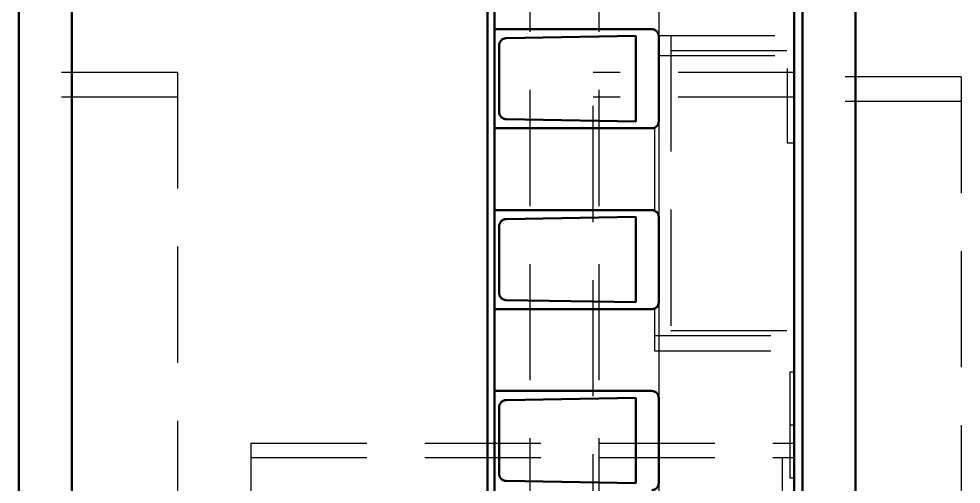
# Model space of a CAD drawing. Extents: x -891 to 6596, y -1 to 298.
# Drawn here: x -331.168 to -327.108, y 174.374 to 176.377 of the extents above; entities that cross this region are included whole.
import ezdxf

# ---------------------------------------------------------------- set-up
doc = ezdxf.new("R2010")
doc.units = 0
doc.header["$MEASUREMENT"] = 0
doc.linetypes.add('Center', pattern=[1.5, 0.45, -0.5, 0.05, -0.5])
doc.linetypes.add('DASHED', pattern=[0.75, 0.5, -0.25])
for name, color, linetype, lineweight in [('AM_0', 7, 'Continuous', 50), ('AM_7', 7, 'Center', 25), ('AM_9', 6, 'DASHED', 25)]:
    doc.layers.add(name, color=color, linetype=linetype, lineweight=lineweight)

msp = doc.modelspace()

# ---------------------------------------------------------------- linework, layer by layer
at = {"layer": 'AM_0'}
for p, q in [((-331.1683, 184.1191), (-331.1683, 164.5302)), ((-327.7917, 184.1), (-327.7917, 164.5111)), ((-327.8277, 184.0728), (-327.8277, 174.1117)), ((-330.9406, 165.2317), (-330.9406, 180.1111)), ((-329.1488, 165.2287), (-329.1488, 180.1111)), ((-329.1184, 180.1111), (-329.1184, 164.9857)), ((-327.5639, 165.2127), (-327.5639, 180.092)), ((-328.4416, 176.3329), (-329.1184, 176.3329)), ((-328.5101, 176.3034), (-329.069, 176.2936)), ((-328.5101, 175.9355), (-328.5101, 176.3034)), ((-328.4113, 175.9364), (-328.4113, 176.3025)), ((-329.0988, 176.2632), (-329.0988, 175.9757)), ((-329.069, 175.9453), (-328.5101, 175.9355)), ((-329.1184, 175.906), (-328.4416, 175.906)), ((-328.4416, 175.5539), (-329.1184, 175.5539)), ((-328.5101, 175.5244), (-329.069, 175.5146)), ((-328.5101, 175.1566), (-328.5101, 175.5244)), ((-328.4113, 175.1574), (-328.4113, 175.5235)), ((-329.0988, 175.4843), (-329.0988, 175.1967)), ((-329.069, 175.1663), (-328.5101, 175.1566)), ((-329.1184, 175.1271), (-328.4416, 175.1271)), ((-328.4416, 174.7749), (-329.1184, 174.7749)), ((-328.5101, 174.7454), (-329.069, 174.7357)), ((-328.5101, 174.3776), (-328.5101, 174.7454)), ((-328.4113, 174.3785), (-328.4113, 174.7446)), ((-329.0988, 174.7053), (-329.0988, 174.4177)), ((-329.069, 174.3874), (-328.5101, 174.3776))]:
    msp.add_line(p, q, dxfattribs=at)
for points in [[(-328.4113, 176.3025), (-328.4114, 176.3052), (-328.4117, 176.3078), (-328.4123, 176.3104), (-328.4131, 176.3129), (-328.4141, 176.3153), (-328.4153, 176.3177), (-328.4168, 176.3199), (-328.4184, 176.322), (-328.4202, 176.324), (-328.4221, 176.3258), (-328.4242, 176.3274), (-328.4264, 176.3288), (-328.4288, 176.33), (-328.4312, 176.331), (-328.4338, 176.3318), (-328.4364, 176.3324), (-328.439, 176.3328), (-328.4416, 176.3329)], [(-329.069, 176.2936), (-329.0716, 176.2935), (-329.0742, 176.2931), (-329.0768, 176.2924), (-329.0793, 176.2916), (-329.0818, 176.2905), (-329.0841, 176.2893), (-329.0863, 176.2878), (-329.0884, 176.2862), (-329.0903, 176.2843), (-329.0921, 176.2824), (-329.0936, 176.2802), (-329.095, 176.278), (-329.0962, 176.2756), (-329.0972, 176.2731), (-329.0979, 176.2706), (-329.0984, 176.268), (-329.0987, 176.2654), (-329.0988, 176.2632)], [(-329.0988, 175.9757), (-329.0987, 175.973), (-329.0984, 175.9704), (-329.0978, 175.9678), (-329.097, 175.9653), (-329.096, 175.9628), (-329.0948, 175.9605), (-329.0933, 175.9582), (-329.0917, 175.9561), (-329.0899, 175.9542), (-329.088, 175.9524), (-329.0859, 175.9508), (-329.0836, 175.9494), (-329.0813, 175.9481), (-329.0788, 175.9471), (-329.0763, 175.9463), (-329.0737, 175.9458), (-329.0711, 175.9454), (-329.069, 175.9453)], [(-328.4416, 175.906), (-328.439, 175.9062), (-328.4364, 175.9065), (-328.4338, 175.9071), (-328.4312, 175.9079), (-328.4288, 175.9089), (-328.4264, 175.9101), (-328.4242, 175.9115), (-328.4221, 175.9131), (-328.4202, 175.9149), (-328.4184, 175.9169), (-328.4168, 175.919), (-328.4153, 175.9212), (-328.4141, 175.9236), (-328.4131, 175.926), (-328.4123, 175.9285), (-328.4117, 175.9311), (-328.4114, 175.9338), (-328.4113, 175.9364)], [(-328.4113, 175.5235), (-328.4114, 175.5262), (-328.4117, 175.5288), (-328.4123, 175.5314), (-328.4131, 175.5339), (-328.4141, 175.5364), (-328.4153, 175.5387), (-328.4168, 175.541), (-328.4184, 175.5431), (-328.4202, 175.545), (-328.4221, 175.5468), (-328.4242, 175.5484), (-328.4264, 175.5498), (-328.4288, 175.5511), (-328.4312, 175.5521), (-328.4338, 175.5529), (-328.4364, 175.5534), (-328.439, 175.5538), (-328.4416, 175.5539)], [(-329.069, 175.5146), (-329.0716, 175.5145), (-329.0742, 175.5141), (-329.0768, 175.5135), (-329.0793, 175.5126), (-329.0818, 175.5116), (-329.0841, 175.5103), (-329.0863, 175.5088), (-329.0884, 175.5072), (-329.0903, 175.5054), (-329.0921, 175.5034), (-329.0936, 175.5013), (-329.095, 175.499), (-329.0962, 175.4966), (-329.0972, 175.4942), (-329.0979, 175.4916), (-329.0984, 175.489), (-329.0987, 175.4864), (-329.0988, 175.4843)], [(-329.0988, 175.1967), (-329.0987, 175.194), (-329.0984, 175.1914), (-329.0978, 175.1888), (-329.097, 175.1863), (-329.096, 175.1839), (-329.0948, 175.1815), (-329.0933, 175.1793), (-329.0917, 175.1772), (-329.0899, 175.1752), (-329.088, 175.1734), (-329.0859, 175.1718), (-329.0836, 175.1704), (-329.0813, 175.1692), (-329.0788, 175.1682), (-329.0763, 175.1674), (-329.0737, 175.1668), (-329.0711, 175.1664), (-329.069, 175.1663)], [(-328.4416, 175.1271), (-328.439, 175.1272), (-328.4364, 175.1275), (-328.4338, 175.1281), (-328.4312, 175.1289), (-328.4288, 175.1299), (-328.4264, 175.1311), (-328.4242, 175.1326), (-328.4221, 175.1342), (-328.4202, 175.136), (-328.4184, 175.1379), (-328.4168, 175.14), (-328.4153, 175.1423), (-328.4141, 175.1446), (-328.4131, 175.147), (-328.4123, 175.1496), (-328.4117, 175.1522), (-328.4114, 175.1548), (-328.4113, 175.1574)], [(-328.4113, 174.7446), (-328.4114, 174.7472), (-328.4117, 174.7498), (-328.4123, 174.7524), (-328.4131, 174.755), (-328.4141, 174.7574), (-328.4153, 174.7598), (-328.4168, 174.762), (-328.4184, 174.7641), (-328.4202, 174.766), (-328.4221, 174.7678), (-328.4242, 174.7694), (-328.4264, 174.7709), (-328.4288, 174.7721), (-328.4312, 174.7731), (-328.4338, 174.7739), (-328.4364, 174.7745), (-328.439, 174.7748), (-328.4416, 174.7749)], [(-329.069, 174.7357), (-329.0716, 174.7355), (-329.0742, 174.7351), (-329.0768, 174.7345), (-329.0793, 174.7337), (-329.0818, 174.7326), (-329.0841, 174.7313), (-329.0863, 174.7299), (-329.0884, 174.7282), (-329.0903, 174.7264), (-329.0921, 174.7244), (-329.0936, 174.7223), (-329.095, 174.72), (-329.0962, 174.7177), (-329.0972, 174.7152), (-329.0979, 174.7127), (-329.0984, 174.7101), (-329.0987, 174.7074), (-329.0988, 174.7053)], [(-329.0988, 174.4177), (-329.0987, 174.4151), (-329.0984, 174.4125), (-329.0978, 174.4099), (-329.097, 174.4073), (-329.096, 174.4049), (-329.0948, 174.4025), (-329.0933, 174.4003), (-329.0917, 174.3982), (-329.0899, 174.3963), (-329.088, 174.3945), (-329.0859, 174.3928), (-329.0836, 174.3914), (-329.0813, 174.3902), (-329.0788, 174.3892), (-329.0763, 174.3884), (-329.0737, 174.3878), (-329.0711, 174.3875), (-329.069, 174.3874)], [(-328.4416, 174.3481), (-328.439, 174.3482), (-328.4364, 174.3486), (-328.4338, 174.3491), (-328.4312, 174.3499), (-328.4288, 174.3509), (-328.4264, 174.3522), (-328.4242, 174.3536), (-328.4221, 174.3552), (-328.4202, 174.357), (-328.4184, 174.3589), (-328.4168, 174.361), (-328.4153, 174.3633), (-328.4141, 174.3656), (-328.4131, 174.3681), (-328.4123, 174.3706), (-328.4117, 174.3732), (-328.4114, 174.3758), (-328.4113, 174.3785)]]:
    msp.add_lwpolyline(points, dxfattribs=at)
at = {"layer": 'AM_7'}
msp.add_line((-327.8268, 174.628), (-327.848, 174.628), dxfattribs=at)
at = {"layer": 'AM_9'}
for p, q in [((-327.8581, 180.6638), (-327.8581, 175.8427)), ((-328.9666, 179.071), (-328.9666, 165.2287)), ((-328.6689, 179.071), (-328.6689, 165.2287)), ((-328.4113, 176.7154), (-328.4113, 176.3025)), ((-328.4114, 176.3058), (-327.8277, 176.3058)), ((-328.3592, 176.3058), (-328.3592, 174.9483)), ((-328.4113, 176.2194), (-327.8277, 176.2194)), ((-328.3592, 176.2405), (-327.8277, 176.2405)), ((-330.485, 176.1464), (-331.1683, 176.1464)), ((-330.485, 176.1464), (-330.485, 172.5021)), ((-327.8277, 176.1464), (-328.6932, 176.1464)), ((-328.6932, 172.5021), (-328.6932, 176.1464)), ((-327.1084, 176.1273), (-327.7917, 176.1273)), ((-327.1084, 176.1273), (-327.1084, 172.483)), ((-330.485, 176.0401), (-331.1683, 176.0401)), ((-327.8277, 176.0401), (-328.6932, 176.0401)), ((-327.1084, 176.0211), (-327.7917, 176.0211)), ((-328.4113, 175.9364), (-328.4113, 175.5235)), ((-328.429, 175.9088), (-328.429, 175.5512)), ((-327.8581, 175.8427), (-327.8277, 175.8427)), ((-328.4113, 175.1574), (-328.4113, 174.7446)), ((-328.429, 175.1298), (-328.429, 174.9483)), ((-328.3592, 175.0348), (-327.8277, 175.0348)), ((-328.429, 175.0137), (-327.8277, 175.0137)), ((-328.429, 174.9483), (-327.8277, 174.9483)), ((-327.8277, 174.8557), (-327.847, 174.8557)), ((-327.847, 174.8557), (-327.847, 174.4002)), ((-330.1692, 174.5505), (-330.1692, 167.4107)), ((-330.1692, 174.5505), (-327.8277, 174.5505)), ((-330.1692, 174.4883), (-327.8277, 174.4883)), ((-327.8793, 174.4883), (-327.8793, 174.1783)), ((-328.4113, 174.3785), (-328.4113, 173.9656)), ((-327.847, 174.4002), (-327.8277, 174.4002))]:
    msp.add_line(p, q, dxfattribs=at)

doc.saveas('drawing.dxf')
